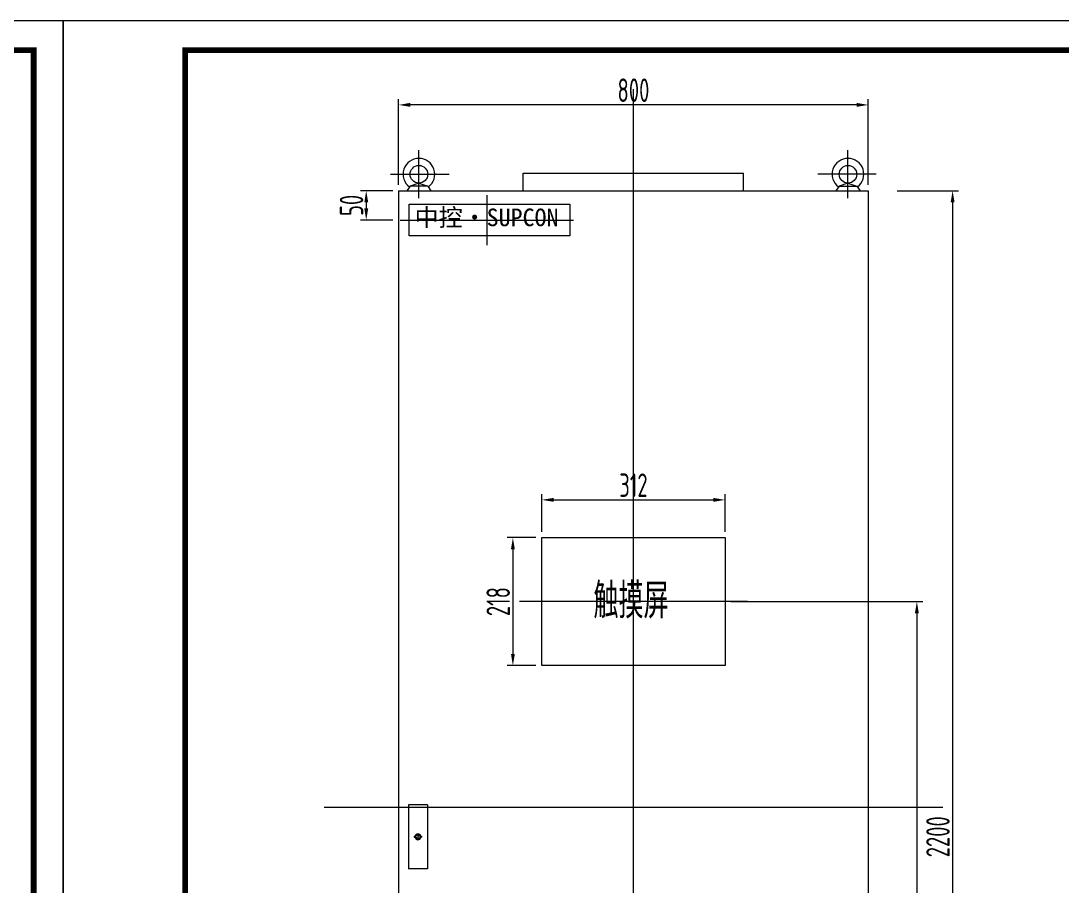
# Model space of a CAD drawing. Header units: millimetres. Extents: x 30557 to 235556, y -116603 to -73383.
# Drawn here: x 85906 to 87679, y -74856 to -73383 of the extents above; entities that cross this region are included whole.
import ezdxf
from ezdxf.lldxf.tags import DXFTag

# ---------------------------------------------------------------- set-up
doc = ezdxf.new("R2010")
doc.units = ezdxf.units.MM
doc.layers.add('CAXA0', color=7, linetype='Continuous', lineweight=70)
doc.layers.add('CAXA3', color=7, linetype='Continuous', lineweight=25)
doc.layers.add('文本层', color=2, linetype='Continuous')
doc.layers.add('符号层', color=3, linetype='Continuous')
doc.styles.get("Standard").update_dxf_attribs({"font": ''})
doc.styles.add('supcon', font='sceie.shx', dxfattribs={"width": 0.75, "height": 40, "bigfont": 'sceic.shx'})
doc.styles.get('Standard').set_extended_font_data('SimSun')
tags = doc.linetypes.add('CENTER', pattern=[2, 1.25, -0.25, 0.25, -0.25]).pattern_tags.tags
tags[10:11] = [DXFTag(74, 4), DXFTag(75, 0), DXFTag(340, '0'), DXFTag(46, 1.0), DXFTag(50, 0.0), DXFTag(44, 0.0), DXFTag(45, 0.0)]
tags[8:9] = [DXFTag(74, 4), DXFTag(75, 0), DXFTag(340, '0'), DXFTag(46, 1.0), DXFTag(50, 0.0), DXFTag(44, 0.0), DXFTag(45, 0.0)]
tags[6:7] = [DXFTag(74, 4), DXFTag(75, 0), DXFTag(340, '0'), DXFTag(46, 1.0), DXFTag(50, 0.0), DXFTag(44, 0.0), DXFTag(45, 0.0)]
tags[4:5] = [DXFTag(74, 4), DXFTag(75, 0), DXFTag(340, '0'), DXFTag(46, 1.0), DXFTag(50, 0.0), DXFTag(44, 0.0), DXFTag(45, 0.0)]
doc.dimstyles.new('supcon', dxfattribs={"dimtxt": 20, "dimasz": 20, "dimexe": 10, "dimexo": 10, "dimgap": 5, "dimtad": 1, "dimtoh": 1, "dimdec": 0, "dimzin": 0, "dimdsep": 46, "dimtxsty": 'supcon', "dimcen": 0.09, "dimclrd": 2, "dimclre": 2, "dimclrt": 2, "dimadec": 0, "dimazin": 0, "dimtfac": 1, "dimtdec": 0, "dimtofl": 0, "dimtmove": 0, "dimatfit": 3, "dimfxl": 1, "dimtolj": 1, "dimtzin": 0, "dimarcsym": 0})

# ---------------------------------------------------------------- blocks, each defined once
blk = doc.blocks.new('supcon图框')
at = {"linetype": 'Continuous'}
for p, q in [((6145.7, 4361.7), (1987.7, 4361.7)), ((1987.7, 4361.7), (1987.7, 1421.7)), ((6145.7, 1421.7), (6145.7, 4361.7))]:
    blk.add_line(p, q, dxfattribs=at)
at = {"linetype": 'Continuous', "const_width": 10}
blk.add_lwpolyline([(2195.7, 4311.7), (6095.7, 4311.7), (6095.7, 1471.7), (2195.7, 1471.7)], close=True, dxfattribs=at)
blk = doc.blocks.new('*D72')
at = {"color": 2, "lineweight": -2}
for p, q in [((86782.9, -74262.8), (86733.6, -74262.8)), ((86743.6, -74282.8), (86743.6, -74460.8)), ((86782.9, -74480.8), (86733.6, -74480.8))]:
    blk.add_line(p, q, dxfattribs=at)
at = {"color": 2}
for points in [[(86746.9, -74282.8), (86740.3, -74282.8), (86743.6, -74262.8)], [(86740.3, -74460.8), (86746.9, -74460.8), (86743.6, -74480.8)]]:
    blk.add_solid(points, dxfattribs=at)
at = {"layer": 'DEFPOINTS', "color": 0}
for p in [(86792.9, -74262.8), (86743.6, -74480.8), (86792.9, -74480.8)]:
    blk.add_point(p, dxfattribs=at)
at = {"color": 2, "insert": (86718.6, -74371.8), "char_height": 40, "attachment_point": 5, "rotation": 90, "style": 'supcon'}
blk.add_mtext('\\A1;218', dxfattribs=at)
blk = doc.blocks.new('*D73')
at = {"color": 2, "lineweight": -2}
for p, q in [((86792.9, -74252.8), (86792.9, -74188.6)), ((87104.9, -74252.8), (87104.9, -74188.6)), ((86812.9, -74198.6), (87084.9, -74198.6))]:
    blk.add_line(p, q, dxfattribs=at)
at = {"color": 2}
for points in [[(86812.9, -74195.2), (86812.9, -74201.9), (86792.9, -74198.6)], [(87084.9, -74201.9), (87084.9, -74195.2), (87104.9, -74198.6)]]:
    blk.add_solid(points, dxfattribs=at)
at = {"layer": 'DEFPOINTS', "color": 0}
for p in [(87104.9, -74198.6), (86792.9, -74262.8), (87104.9, -74262.8)]:
    blk.add_point(p, dxfattribs=at)
at = {"color": 2, "insert": (86948.9, -74173.6), "char_height": 40, "attachment_point": 5, "style": 'supcon'}
blk.add_mtext('\\A1;312', dxfattribs=at)
blk = doc.blocks.new('*D74')
at = {"color": 2, "lineweight": -2}
for p, q in [((87114.9, -74371.8), (87441.6, -74371.8)), ((87431.6, -74391.8), (87431.6, -75852.2)), ((87343.2, -75872.2), (87441.6, -75872.2))]:
    blk.add_line(p, q, dxfattribs=at)
at = {"color": 2}
for points in [[(87435, -74391.8), (87428.3, -74391.8), (87431.6, -74371.8)], [(87428.3, -75852.2), (87435, -75852.2), (87431.6, -75872.2)]]:
    blk.add_solid(points, dxfattribs=at)
at = {"layer": 'DEFPOINTS', "color": 0}
for p in [(87104.9, -74371.8), (87333.2, -75872.2), (87431.6, -75872.2)]:
    blk.add_point(p, dxfattribs=at)
at = {"color": 2, "insert": (87406.6, -75122), "char_height": 40, "attachment_point": 5, "rotation": 90, "style": 'supcon'}
blk.add_mtext('\\A1;1500', dxfattribs=at)
blk = doc.blocks.new('*D87')
at = {"color": 2, "linetype": 'Continuous', "lineweight": -2}
for p, q in [((86548.9, -73662.2), (86548.9, -73516.1)), ((87328.9, -73526.1), (86568.9, -73526.1)), ((87348.9, -73662.2), (87348.9, -73516.1))]:
    blk.add_line(p, q, dxfattribs=at)
at = {"color": 2}
for points in [[(86568.9, -73522.7), (86568.9, -73529.4), (86548.9, -73526.1)], [(87328.9, -73529.4), (87328.9, -73522.7), (87348.9, -73526.1)]]:
    blk.add_solid(points, dxfattribs=at)
at = {"layer": 'DEFPOINTS', "color": 0}
for p in [(86548.9, -73526.1), (86548.9, -73672.2), (87348.9, -73672.2)]:
    blk.add_point(p, dxfattribs=at)
at = {"color": 2, "insert": (86948.9, -73501.1), "char_height": 40, "attachment_point": 5, "style": 'supcon'}
blk.add_mtext('\\A1;800', dxfattribs=at)
blk = doc.blocks.new('*D88')
at = {"color": 2, "linetype": 'Continuous', "lineweight": -2}
for p, q in [((87398.1, -73672.2), (87502.5, -73672.2)), ((87492.5, -73692.2), (87492.5, -75852.3)), ((87398.1, -75872.3), (87502.5, -75872.3))]:
    blk.add_line(p, q, dxfattribs=at)
at = {"color": 2}
for points in [[(87495.8, -73692.2), (87489.2, -73692.2), (87492.5, -73672.2)], [(87489.2, -75852.3), (87495.8, -75852.3), (87492.5, -75872.3)]]:
    blk.add_solid(points, dxfattribs=at)
at = {"layer": 'DEFPOINTS', "color": 0}
for p in [(87388.1, -73672.2), (87388.1, -75872.3), (87492.5, -75872.3)]:
    blk.add_point(p, dxfattribs=at)
at = {"color": 2, "insert": (87467.5, -74772.2), "char_height": 40, "attachment_point": 5, "rotation": 90, "style": 'supcon'}
blk.add_mtext('\\A1;2200', dxfattribs=at)
blk = doc.blocks.new('*D89')
at = {"color": 2, "linetype": 'Continuous', "lineweight": -2}
for p, q in [((86538.9, -73672.2), (86483.8, -73672.2)), ((86493.8, -73692.2), (86493.8, -73702.2)), ((86538.9, -73722.2), (86483.8, -73722.2))]:
    blk.add_line(p, q, dxfattribs=at)
at = {"color": 2}
for points in [[(86497.2, -73692.2), (86490.5, -73692.2), (86493.8, -73672.2)], [(86490.5, -73702.2), (86497.2, -73702.2), (86493.8, -73722.2)]]:
    blk.add_solid(points, dxfattribs=at)
at = {"layer": 'DEFPOINTS', "color": 0}
for p in [(86548.9, -73672.2), (86493.8, -73722.2), (86548.9, -73722.2)]:
    blk.add_point(p, dxfattribs=at)
at = {"color": 2, "insert": (86468.8, -73697.2), "char_height": 40, "attachment_point": 5, "rotation": 90, "style": 'supcon'}
blk.add_mtext('\\A1;50', dxfattribs=at)

msp = doc.modelspace()

# ---------------------------------------------------------------- linework, layer by layer
at = {"color": 1, "linetype": 'CENTER', "ltscale": 100}
for p, q in [((86948.9, -75945.3), (86948.9, -73499.1)), ((87475.7, -74722.2), (86422.1, -74722.2))]:
    msp.add_line(p, q, dxfattribs=at)
at = {"color": 4, "linetype": 'CENTER', "ltscale": 20}
for p, q in [((86583.5, -73685), (86583.5, -73603)), ((87314.3, -73685), (87314.3, -73603)), ((86535.2, -73644.2), (86635, -73644.2)), ((87362.5, -73644.2), (87262.7, -73644.2))]:
    msp.add_line(p, q, dxfattribs=at)
at = {"ltscale": 100}
for p, q in [((86761.3, -73672.2), (86761.3, -73642.2)), ((86761.3, -73642.2), (87136.4, -73642.2)), ((87136.4, -73672.2), (87136.4, -73642.2))]:
    msp.add_line(p, q, dxfattribs=at)
for p, q in [((86548.9, -73672.2), (86548.9, -75772.2)), ((86548.9, -73672.2), (87348.9, -73672.2)), ((87348.9, -73672.2), (87348.9, -75872.2)), ((86597.9, -74717.6), (86565.9, -74717.6)), ((86581.9, -74768.7), (86581.9, -74775.7))]:
    msp.add_line(p, q)
at = {"color": 4, "linetype": 'CENTER', "ltscale": 50}
for p, q in [((86699.2, -73679.7), (86699.2, -73764.7)), ((86551.7, -73722.1), (86846.6, -73722.3))]:
    msp.add_line(p, q, dxfattribs=at)
at = {"color": 1, "linetype": 'CENTER', "ltscale": 20}
for p, q in [((86948.9, -74525.3), (86948.9, -74218.3)), ((87142.9, -74371.8), (86754.9, -74371.8))]:
    msp.add_line(p, q, dxfattribs=at)
at = {"color": 4}
msp.add_lwpolyline([(86792.9, -74262.8), (87104.9, -74262.8), (87104.9, -74480.8), (86792.9, -74480.8)], close=True, dxfattribs=at)
at = {"layer": 'CAXA0', "linetype": 'Continuous', "lineweight": 25}
for p, q in [((86575.7, -74771.4), (86575.7, -74773.1)), ((86575.7, -74771.4), (86578.5, -74771.4)), ((86575.7, -74773.1), (86578.5, -74773.1)), ((86585.3, -74771.4), (86588.1, -74771.4)), ((86585.3, -74773.1), (86588.1, -74773.1)), ((86588.1, -74771.4), (86588.1, -74773.1))]:
    msp.add_line(p, q, dxfattribs=at)
for radius, start, end in [(5.03, 9.45, 170.55), (5.03, 189.45, 350.55), (3.5, 13.6385, 166.3615), (3.5, 193.6385, 346.3615)]:
    msp.add_arc((86581.9, -74772.2), radius, start, end, dxfattribs=at)
at = {"layer": 'CAXA3', "linetype": 'Continuous', "lineweight": 25}
for p, q in [((86568.5, -73664.2), (86562.8, -73672.2)), ((86568.5, -73664.2), (86562.8, -73672.2)), ((86583.5, -73659.2), (86568.5, -73664.2)), ((86583.5, -73659.2), (86568.5, -73664.2)), ((86598.5, -73664.2), (86568.5, -73664.2)), ((86598.5, -73664.2), (86568.5, -73664.2)), ((86583.5, -73659.2), (86598.5, -73664.2)), ((86583.5, -73659.2), (86598.5, -73664.2)), ((86598.5, -73664.2), (86604.1, -73672.2)), ((86598.5, -73664.2), (86604.1, -73672.2)), ((87299.3, -73664.2), (87293.7, -73672.2)), ((87299.3, -73664.2), (87293.7, -73672.2)), ((87314.3, -73659.2), (87299.3, -73664.2)), ((87314.3, -73659.2), (87299.3, -73664.2)), ((87299.3, -73664.2), (87329.3, -73664.2)), ((87299.3, -73664.2), (87329.3, -73664.2)), ((87314.3, -73659.2), (87329.3, -73664.2)), ((87314.3, -73659.2), (87329.3, -73664.2)), ((87329.3, -73664.2), (87334.9, -73672.2)), ((87329.3, -73664.2), (87334.9, -73672.2))]:
    msp.add_line(p, q, dxfattribs=at)
for centre in [(86583.5, -73644.2), (86583.5, -73644.2), (87314.3, -73644.2), (87314.3, -73644.2)]:
    msp.add_circle(centre, 15, dxfattribs=at)
for centre in [(86583.5, -73644.2), (86583.5, -73644.2), (87314.3, -73644.2), (87314.3, -73644.2)]:
    msp.add_arc(centre, 27, 306.784, 233.216, dxfattribs=at)
at = {"layer": '文本层'}
msp.add_lwpolyline([(86566.9, -73695.2), (86840.6, -73695.2), (86840.6, -73749.3), (86566.9, -73749.3)], close=True, dxfattribs=at)
at = {"layer": '符号层', "color": 7}
for p, q in [((86565.9, -74717.6), (86565.9, -74826.9)), ((86597.9, -74717.6), (86597.9, -74826.9)), ((86597.9, -74826.9), (86565.9, -74826.9))]:
    msp.add_line(p, q, dxfattribs=at)

# ---------------------------------------------------------------- block references
for p in [(79831.8, -77744.7), (83989.8, -77744.7)]:
    msp.add_blockref('supcon图框', p)

# ---------------------------------------------------------------- texts
at = {"layer": '文本层', "color": 4, "style": 'supcon', "width": 0.75}
msp.add_text('触摸屏', height=60, dxfattribs=at).set_placement((86880.7, -74400.4))
at = {"layer": '文本层', "insert": (86576.2, -73702.6), "char_height": 40, "width": 257.209, "attachment_point": 1}
msp.add_mtext('{\\fSimHei|b0|i0|c134|p2;\\H0.75x;中控·SUPCON}', dxfattribs=at)

# ---------------------------------------------------------------- dimensions: what is measured, and where the dimension line sits
at = {"linetype": 'Continuous'}
dim = msp.add_linear_dim(base=(86548.9, -73526.1), p1=(87348.9, -73672.2), p2=(86548.9, -73672.2), dimstyle='supcon', dxfattribs=at)
dim.commit()
dim.dimension.update_dxf_attribs({"geometry": '*D87', "text_midpoint": (86948.9, -73501.1)})
for base, p1, p2, picture, middle in [((86493.8, -73722.2), (86548.9, -73672.2), (86548.9, -73722.2), '*D89', (86468.8, -73697.2)), ((87492.5, -75872.3), (87388.1, -73672.2), (87388.1, -75872.3), '*D88', (87467.5, -74772.2))]:
    dim = msp.add_linear_dim(base=base, p1=p1, p2=p2, angle=90, dimstyle='supcon', dxfattribs=at)
    dim.commit()
    dim.dimension.update_dxf_attribs({"geometry": picture, "text_midpoint": middle})
at = {"color": 1}
dim = msp.add_linear_dim(base=(87104.9, -74198.6), p1=(86792.9, -74262.8), p2=(87104.9, -74262.8), dimstyle='supcon', dxfattribs=at)
dim.commit()
dim.dimension.update_dxf_attribs({"geometry": '*D73', "text_midpoint": (86948.9, -74173.6)})
for base, p1, p2, picture, middle in [((86743.6, -74480.8), (86792.9, -74262.8), (86792.9, -74480.8), '*D72', (86718.6, -74371.8)), ((87431.6, -75872.2), (87104.9, -74371.8), (87333.2, -75872.2), '*D74', (87406.6, -75122))]:
    dim = msp.add_linear_dim(base=base, p1=p1, p2=p2, angle=90, dimstyle='supcon', dxfattribs=at)
    dim.commit()
    dim.dimension.update_dxf_attribs({"geometry": picture, "text_midpoint": middle})

doc.saveas('drawing.dxf')
